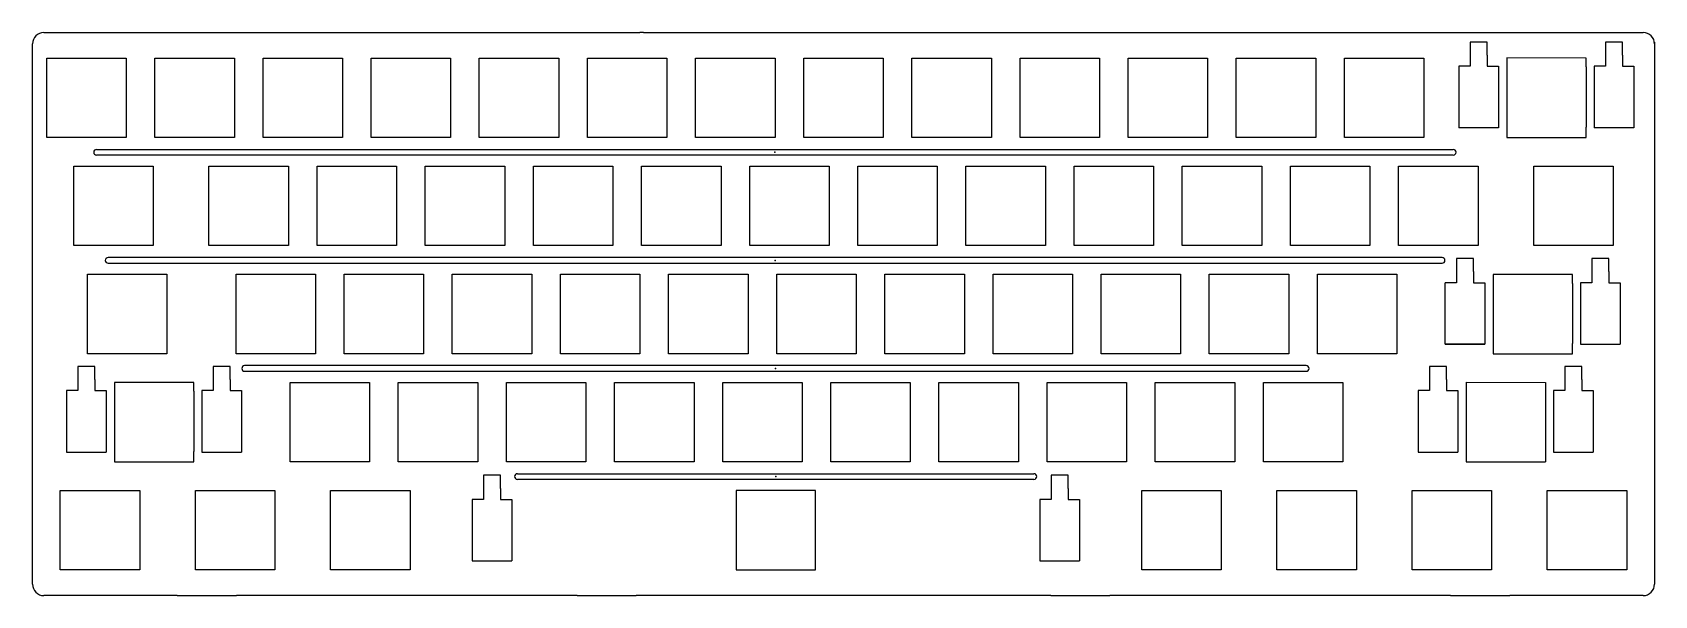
# Model space of a CAD drawing. Header units: centimetres. Extents: x 0 to 28.6, y -0.2 to 9.8.
import ezdxf

# ---------------------------------------------------------------- set-up
doc = ezdxf.new("R2010")
doc.units = ezdxf.units.CM
doc.header["$MEASUREMENT"] = 0
doc.layers.add('SG-61-定位板 v8_Locating plate', color=7, linetype='Continuous')

msp = doc.modelspace()

# ---------------------------------------------------------------- linework, layer by layer
at = {"layer": 'SG-61-定位板 v8_Locating plate'}
for p, q in [((0.202, 9.758), (2.554, 9.758)), ((2.554, 9.758), (4.512, 9.758)), ((4.512, 9.758), (7.246, 9.758)), ((7.246, 9.758), (9.598, 9.758)), ((9.598, 9.758), (10.703, 9.758)), ((10.768, 9.758), (10.703, 9.758)), ((10.768, 9.758), (14.289, 9.758)), ((14.289, 9.758), (17.941, 9.758)), ((17.941, 9.758), (18.981, 9.758)), ((18.981, 9.758), (21.333, 9.758)), ((21.333, 9.758), (24.985, 9.758)), ((24.985, 9.758), (28.377, 9.758)), ((0.002, 0.033), (0.002, 9.558)), ((25.628, 9.589), (25.328, 9.589)), ((25.328, 9.589), (25.328, 9.359)), ((25.628, 9.359), (25.628, 9.589)), ((28.013, 9.589), (27.713, 9.589)), ((27.713, 9.589), (27.713, 9.359)), ((28.013, 9.359), (28.013, 9.589)), ((28.577, 9.585), (28.577, 0.233)), ((28.577, 9.558), (28.577, 9.585)), ((0.254, 9.306), (1.654, 9.306)), ((0.254, 7.906), (0.254, 9.306)), ((1.654, 9.306), (1.654, 7.906)), ((2.159, 7.906), (2.159, 9.306)), ((2.159, 9.306), (3.559, 9.306)), ((3.559, 9.306), (3.559, 7.906)), ((4.064, 7.906), (4.064, 9.306)), ((4.064, 9.306), (5.464, 9.306)), ((5.464, 9.306), (5.464, 7.906)), ((5.969, 9.306), (7.369, 9.306)), ((5.969, 7.906), (5.969, 9.306)), ((7.369, 9.306), (7.369, 7.906)), ((7.874, 9.306), (9.274, 9.306)), ((7.874, 7.906), (7.874, 9.306)), ((9.274, 9.306), (9.274, 7.906)), ((9.779, 7.906), (9.779, 9.306)), ((9.779, 9.306), (11.179, 9.306)), ((11.179, 9.306), (11.179, 7.906)), ((11.684, 9.306), (13.084, 9.306)), ((11.684, 7.906), (11.684, 9.306)), ((13.084, 9.306), (13.084, 7.906)), ((13.589, 9.306), (14.989, 9.306)), ((13.589, 7.906), (13.589, 9.306)), ((14.989, 9.306), (14.989, 7.906)), ((15.494, 9.306), (16.894, 9.306)), ((15.494, 7.906), (15.494, 9.306)), ((16.894, 9.306), (16.894, 7.906)), ((17.399, 7.906), (17.399, 9.306)), ((17.399, 9.306), (18.799, 9.306)), ((18.799, 9.306), (18.799, 7.906)), ((19.304, 7.906), (19.304, 9.306)), ((19.304, 9.306), (20.704, 9.306)), ((20.704, 9.306), (20.704, 7.906)), ((21.209, 9.306), (22.609, 9.306)), ((21.209, 7.906), (21.209, 9.306)), ((22.609, 9.306), (22.609, 7.906)), ((23.114, 9.306), (24.514, 9.306)), ((23.114, 7.906), (23.114, 9.306)), ((24.514, 9.306), (24.514, 7.906)), ((25.328, 9.164), (25.128, 9.164)), ((25.128, 9.164), (25.128, 8.079)), ((25.328, 9.359), (25.328, 9.164)), ((25.628, 9.359), (25.628, 9.164)), ((25.628, 9.164), (25.828, 9.164)), ((25.828, 9.164), (25.828, 8.079)), ((25.972, 9.306), (25.972, 8.836)), ((25.973, 9.308), (25.973, 9.152)), ((25.973, 9.308), (25.973, 9.152)), ((27.373, 9.307), (25.973, 9.308)), ((25.973, 9.308), (25.973, 9.152)), ((27.373, 9.307), (25.973, 9.308)), ((27.373, 9.307), (25.973, 9.308)), ((25.973, 9.308), (25.973, 9.152)), ((27.373, 9.307), (25.973, 9.308)), ((25.973, 9.152), (25.973, 8.091)), ((25.973, 9.152), (25.973, 8.091)), ((25.973, 9.152), (25.973, 8.091)), ((25.973, 9.152), (25.973, 8.091)), ((27.373, 9.15), (27.373, 9.307)), ((27.373, 9.15), (27.373, 9.307)), ((27.373, 9.15), (27.373, 9.307)), ((27.373, 9.15), (27.373, 9.307)), ((27.373, 9.15), (27.373, 8.089)), ((27.373, 9.15), (27.373, 8.089)), ((27.373, 9.15), (27.373, 8.089)), ((27.373, 9.15), (27.373, 8.089)), ((27.713, 9.164), (27.513, 9.164)), ((27.513, 9.164), (27.513, 8.079)), ((27.713, 9.359), (27.713, 9.164)), ((28.013, 9.359), (28.013, 9.164)), ((28.013, 9.164), (28.213, 9.164)), ((28.213, 9.164), (28.213, 8.079)), ((25.972, 8.376), (25.972, 7.906)), ((25.828, 8.079), (25.128, 8.079)), ((25.973, 8.091), (25.973, 7.908)), ((25.973, 8.091), (25.973, 7.908)), ((25.973, 8.091), (25.973, 7.908)), ((25.973, 8.091), (25.973, 7.908)), ((27.373, 7.908), (27.373, 8.089)), ((27.373, 7.908), (27.373, 8.089)), ((27.373, 7.908), (27.373, 8.089)), ((27.373, 7.908), (27.373, 8.089)), ((28.213, 8.079), (27.513, 8.079)), ((1.654, 7.906), (0.254, 7.906)), ((3.559, 7.906), (2.159, 7.906)), ((5.464, 7.906), (4.064, 7.906)), ((7.369, 7.906), (5.969, 7.906)), ((9.274, 7.906), (7.874, 7.906)), ((11.179, 7.906), (9.779, 7.906)), ((13.084, 7.906), (11.684, 7.906)), ((14.989, 7.906), (13.589, 7.906)), ((16.894, 7.906), (15.494, 7.906)), ((18.799, 7.906), (17.399, 7.906)), ((20.704, 7.906), (19.304, 7.906)), ((22.609, 7.906), (21.209, 7.906)), ((24.514, 7.906), (23.114, 7.906)), ((25.973, 7.908), (27.373, 7.908)), ((25.973, 7.908), (27.373, 7.908)), ((25.973, 7.908), (27.373, 7.908)), ((25.973, 7.908), (27.373, 7.908)), ((1.081, 7.646), (1.081, 7.646)), ((1.131, 7.696), (25.031, 7.696)), ((25.031, 7.596), (1.131, 7.596)), ((25.081, 7.646), (25.081, 7.646)), ((0.731, 7.401), (2.131, 7.401)), ((0.731, 6.001), (0.731, 7.401)), ((2.131, 7.401), (2.131, 6.001)), ((3.112, 7.401), (4.512, 7.401)), ((3.112, 6.001), (3.112, 7.401)), ((4.512, 7.401), (4.512, 6.001)), ((5.017, 7.401), (6.417, 7.401)), ((5.017, 6.001), (5.017, 7.401)), ((6.417, 7.401), (6.417, 6.001)), ((6.922, 6.001), (6.922, 7.401)), ((6.922, 7.401), (8.322, 7.401)), ((8.322, 7.401), (8.322, 6.001)), ((8.827, 6.001), (8.827, 7.401)), ((8.827, 7.401), (10.227, 7.401)), ((10.227, 7.401), (10.227, 6.001)), ((10.732, 7.401), (12.132, 7.401)), ((10.732, 6.001), (10.732, 7.401)), ((12.132, 7.401), (12.132, 6.001)), ((12.637, 6.001), (12.637, 7.401)), ((12.637, 7.401), (14.037, 7.401)), ((14.037, 7.401), (14.037, 6.001)), ((14.542, 6.001), (14.542, 7.401)), ((14.542, 7.401), (15.942, 7.401)), ((15.942, 7.401), (15.942, 6.001)), ((16.447, 7.401), (17.847, 7.401)), ((16.447, 6.001), (16.447, 7.401)), ((17.847, 7.401), (17.847, 6.001)), ((18.352, 7.401), (19.752, 7.401)), ((18.352, 6.001), (18.352, 7.401)), ((19.752, 7.401), (19.752, 6.001)), ((20.257, 6.001), (20.257, 7.401)), ((20.257, 7.401), (21.657, 7.401)), ((21.657, 7.401), (21.657, 6.001)), ((22.162, 6.001), (22.162, 7.401)), ((22.162, 7.401), (23.562, 7.401)), ((23.562, 7.401), (23.562, 6.001)), ((24.067, 7.401), (25.467, 7.401)), ((24.067, 6.001), (24.067, 7.401)), ((25.467, 7.401), (25.467, 6.001)), ((26.448, 7.401), (27.848, 7.401)), ((26.448, 6.001), (26.448, 7.401)), ((27.848, 7.401), (27.848, 6.001)), ((2.131, 6.001), (0.731, 6.001)), ((4.512, 6.001), (3.112, 6.001)), ((6.417, 6.001), (5.017, 6.001)), ((8.322, 6.001), (6.922, 6.001)), ((10.227, 6.001), (8.827, 6.001)), ((12.132, 6.001), (10.732, 6.001)), ((14.037, 6.001), (12.637, 6.001)), ((15.942, 6.001), (14.542, 6.001)), ((17.847, 6.001), (16.447, 6.001)), ((19.752, 6.001), (18.352, 6.001)), ((21.657, 6.001), (20.257, 6.001)), ((23.562, 6.001), (22.162, 6.001)), ((25.467, 6.001), (24.067, 6.001)), ((27.848, 6.001), (26.448, 6.001)), ((1.285, 5.741), (1.285, 5.741)), ((24.835, 5.791), (1.335, 5.791)), ((24.885, 5.741), (24.885, 5.741)), ((25.389, 5.772), (25.089, 5.772)), ((25.089, 5.772), (25.089, 5.542)), ((25.389, 5.542), (25.389, 5.772)), ((27.474, 5.772), (27.474, 5.542)), ((27.774, 5.772), (27.474, 5.772)), ((27.774, 5.542), (27.774, 5.772)), ((0.969, 4.096), (0.969, 5.496)), ((0.969, 5.496), (2.369, 5.496)), ((1.335, 5.691), (24.835, 5.691)), ((2.369, 5.496), (2.369, 4.096)), ((3.588, 4.096), (3.588, 5.496)), ((3.588, 5.496), (4.988, 5.496)), ((4.988, 5.496), (4.988, 4.096)), ((5.493, 5.496), (6.893, 5.496)), ((5.493, 4.096), (5.493, 5.496)), ((6.893, 5.496), (6.893, 4.096)), ((7.398, 4.096), (7.398, 5.496)), ((7.398, 5.496), (8.798, 5.496)), ((8.798, 5.496), (8.798, 4.096)), ((9.303, 5.496), (10.703, 5.496)), ((9.303, 4.096), (9.303, 5.496)), ((10.703, 5.496), (10.703, 4.096)), ((11.208, 5.496), (12.608, 5.496)), ((11.208, 4.096), (11.208, 5.496)), ((12.608, 5.496), (12.608, 4.096)), ((13.113, 4.096), (13.113, 5.496)), ((13.113, 5.496), (14.513, 5.496)), ((14.513, 5.496), (14.513, 4.096)), ((15.018, 4.096), (15.018, 5.496)), ((15.018, 5.496), (16.418, 5.496)), ((16.418, 5.496), (16.418, 4.096)), ((16.923, 5.496), (18.323, 5.496)), ((16.923, 4.096), (16.923, 5.496)), ((18.323, 5.496), (18.323, 4.096)), ((18.828, 5.496), (20.228, 5.496)), ((18.828, 4.096), (18.828, 5.496)), ((20.228, 5.496), (20.228, 4.096)), ((20.733, 5.496), (22.133, 5.496)), ((20.733, 4.096), (20.733, 5.496)), ((22.133, 5.496), (22.133, 4.096)), ((22.638, 5.496), (24.038, 5.496)), ((22.638, 4.096), (22.638, 5.496)), ((24.038, 5.496), (24.038, 4.096)), ((25.089, 5.542), (25.089, 5.347)), ((25.389, 5.542), (25.389, 5.347)), ((27.134, 5.49), (25.734, 5.491)), ((27.134, 5.49), (25.734, 5.491)), ((27.134, 5.49), (25.734, 5.491)), ((25.734, 5.491), (25.734, 5.335)), ((25.734, 5.491), (25.734, 5.335)), ((27.134, 5.49), (25.734, 5.491)), ((25.734, 5.491), (25.734, 5.335)), ((25.734, 5.491), (25.734, 5.335)), ((27.134, 5.334), (27.134, 5.49)), ((27.134, 5.334), (27.134, 5.49)), ((27.134, 5.334), (27.134, 5.49)), ((27.134, 5.334), (27.134, 5.49)), ((27.474, 5.542), (27.474, 5.347)), ((27.774, 5.542), (27.774, 5.347)), ((24.889, 4.262), (24.889, 5.347)), ((24.889, 4.262), (24.889, 5.347)), ((24.889, 4.262), (24.889, 5.347)), ((24.889, 4.262), (24.889, 5.347)), ((24.889, 4.262), (24.889, 5.347)), ((24.889, 4.262), (24.889, 5.347)), ((24.889, 4.262), (24.889, 5.347)), ((24.889, 4.262), (24.889, 5.347)), ((25.089, 5.347), (24.889, 5.347)), ((25.389, 5.347), (25.589, 5.347)), ((25.589, 5.347), (25.589, 4.262)), ((25.734, 5.335), (25.734, 4.274)), ((25.734, 5.335), (25.734, 4.274)), ((25.734, 5.335), (25.734, 4.274)), ((25.734, 5.335), (25.734, 4.274)), ((27.134, 5.334), (27.134, 4.273)), ((27.134, 5.334), (27.134, 4.273)), ((27.134, 5.334), (27.134, 4.273)), ((27.134, 5.334), (27.134, 4.273)), ((27.474, 5.347), (27.274, 5.347)), ((27.274, 5.347), (27.274, 4.262)), ((27.774, 5.347), (27.974, 5.347)), ((27.974, 5.347), (27.974, 4.262)), ((2.369, 4.096), (0.969, 4.096)), ((4.988, 4.096), (3.588, 4.096)), ((6.893, 4.096), (5.493, 4.096)), ((8.798, 4.096), (7.398, 4.096)), ((10.703, 4.096), (9.303, 4.096)), ((12.608, 4.096), (11.208, 4.096)), ((14.513, 4.096), (13.113, 4.096)), ((16.418, 4.096), (15.018, 4.096)), ((18.323, 4.096), (16.923, 4.096)), ((20.228, 4.096), (18.828, 4.096)), ((22.133, 4.096), (20.733, 4.096)), ((24.038, 4.096), (22.638, 4.096)), ((25.589, 4.262), (24.889, 4.262)), ((25.589, 4.262), (24.889, 4.262)), ((25.589, 4.262), (24.889, 4.262)), ((25.589, 4.262), (24.889, 4.262)), ((24.889, 4.262), (25.589, 4.262)), ((25.589, 4.262), (24.889, 4.262)), ((25.589, 4.262), (24.889, 4.262)), ((25.589, 4.262), (24.889, 4.262)), ((25.589, 4.262), (24.889, 4.262)), ((25.734, 4.274), (25.734, 4.091)), ((25.734, 4.274), (25.734, 4.091)), ((25.734, 4.274), (25.734, 4.091)), ((25.734, 4.274), (25.734, 4.091)), ((25.734, 4.091), (27.134, 4.091)), ((25.734, 4.091), (27.134, 4.091)), ((25.734, 4.091), (27.134, 4.091)), ((25.734, 4.091), (27.134, 4.091)), ((27.134, 4.091), (27.134, 4.273)), ((27.134, 4.091), (27.134, 4.273)), ((27.134, 4.091), (27.134, 4.273)), ((27.134, 4.091), (27.134, 4.273)), ((27.274, 4.262), (27.313, 4.262)), ((27.313, 4.262), (27.974, 4.262)), ((0.8, 3.871), (0.8, 3.641)), ((1.1, 3.871), (0.8, 3.871)), ((1.1, 3.641), (1.1, 3.871)), ((3.485, 3.871), (3.185, 3.871)), ((3.185, 3.871), (3.185, 3.641)), ((3.485, 3.641), (3.485, 3.871)), ((3.69, 3.836), (3.69, 3.836)), ((22.44, 3.886), (3.74, 3.886)), ((3.74, 3.786), (22.44, 3.786)), ((22.49, 3.836), (22.49, 3.836)), ((24.913, 3.872), (24.613, 3.872)), ((24.613, 3.872), (24.613, 3.642)), ((24.913, 3.642), (24.913, 3.872)), ((27.298, 3.872), (26.998, 3.872)), ((26.998, 3.872), (26.998, 3.642)), ((27.298, 3.642), (27.298, 3.872)), ((0.8, 3.446), (0.6, 3.446)), ((0.6, 3.446), (0.6, 2.361)), ((0.8, 3.641), (0.8, 3.446)), ((1.1, 3.641), (1.1, 3.446)), ((1.1, 3.446), (1.3, 3.446)), ((1.3, 3.446), (1.3, 2.361)), ((1.445, 3.591), (1.445, 3.435)), ((2.845, 3.59), (1.445, 3.591)), ((1.445, 3.591), (1.445, 3.435)), ((1.445, 3.591), (1.445, 3.435)), ((2.845, 3.59), (1.445, 3.591)), ((2.845, 3.59), (1.445, 3.591)), ((2.845, 3.59), (1.445, 3.591)), ((1.445, 3.591), (1.445, 3.435)), ((1.445, 3.435), (1.445, 2.374)), ((1.445, 3.435), (1.445, 2.374)), ((1.445, 3.435), (1.445, 2.374)), ((1.445, 3.435), (1.445, 2.374)), ((2.845, 3.433), (2.845, 3.59)), ((2.845, 3.433), (2.845, 3.59)), ((2.845, 3.433), (2.845, 3.59)), ((2.845, 3.433), (2.845, 3.59)), ((2.845, 3.433), (2.845, 2.372)), ((2.845, 3.433), (2.845, 2.372)), ((2.845, 3.433), (2.845, 2.372)), ((2.845, 3.433), (2.845, 2.372)), ((3.185, 3.446), (2.985, 3.446)), ((2.985, 3.446), (2.985, 2.361)), ((3.185, 3.641), (3.185, 3.446)), ((3.485, 3.641), (3.485, 3.446)), ((3.485, 3.446), (3.685, 3.446)), ((3.685, 3.446), (3.685, 2.361)), ((4.541, 2.191), (4.541, 3.591)), ((4.541, 3.591), (5.941, 3.591)), ((5.941, 3.591), (5.941, 2.191)), ((6.446, 3.591), (7.846, 3.591)), ((6.446, 2.191), (6.446, 3.591)), ((7.846, 3.591), (7.846, 2.191)), ((8.351, 2.191), (8.351, 3.591)), ((8.351, 3.591), (9.751, 3.591)), ((9.751, 3.591), (9.751, 2.191)), ((10.256, 3.591), (11.656, 3.591)), ((10.256, 2.191), (10.256, 3.591)), ((11.656, 3.591), (11.656, 2.191)), ((12.161, 3.591), (13.561, 3.591)), ((12.161, 2.191), (12.161, 3.591)), ((13.561, 3.591), (13.561, 2.191)), ((14.066, 2.191), (14.066, 3.591)), ((14.066, 3.591), (15.466, 3.591)), ((15.466, 3.591), (15.466, 2.191)), ((15.971, 2.191), (15.971, 3.591)), ((15.971, 3.591), (17.371, 3.591)), ((17.371, 3.591), (17.371, 2.191)), ((17.876, 3.591), (19.276, 3.591)), ((17.876, 2.191), (17.876, 3.591)), ((19.276, 3.591), (19.276, 2.191)), ((19.781, 2.191), (19.781, 3.591)), ((19.781, 3.591), (21.181, 3.591)), ((21.181, 3.591), (21.181, 2.191)), ((21.686, 3.591), (23.086, 3.591)), ((21.686, 2.191), (21.686, 3.591)), ((23.086, 3.591), (23.086, 2.191)), ((24.413, 3.447), (24.413, 2.362)), ((24.613, 3.447), (24.413, 3.447)), ((24.613, 3.642), (24.613, 3.447)), ((24.913, 3.642), (24.913, 3.447)), ((24.913, 3.447), (25.113, 3.447)), ((25.113, 3.447), (25.113, 2.362)), ((25.258, 3.592), (25.258, 2.192)), ((25.258, 3.592), (26.658, 3.591)), ((26.658, 3.591), (26.658, 2.192)), ((26.798, 3.447), (26.798, 2.362)), ((26.998, 3.447), (26.798, 3.447)), ((26.998, 3.642), (26.998, 3.447)), ((27.298, 3.642), (27.298, 3.447)), ((27.298, 3.447), (27.498, 3.447)), ((27.498, 3.447), (27.498, 2.362)), ((0.6, 2.361), (1.3, 2.361)), ((1.445, 2.374), (1.445, 2.191)), ((1.445, 2.374), (1.445, 2.191)), ((1.445, 2.374), (1.445, 2.191)), ((1.445, 2.374), (1.445, 2.191)), ((2.845, 2.191), (2.845, 2.372)), ((2.845, 2.191), (2.845, 2.372)), ((2.845, 2.191), (2.845, 2.372)), ((2.845, 2.191), (2.845, 2.372)), ((2.985, 2.361), (3.685, 2.361)), ((24.413, 2.362), (25.113, 2.362)), ((26.798, 2.362), (27.498, 2.362)), ((1.445, 2.191), (2.845, 2.191)), ((1.445, 2.191), (2.845, 2.191)), ((1.445, 2.191), (2.845, 2.191)), ((1.445, 2.191), (2.845, 2.191)), ((5.941, 2.191), (4.541, 2.191)), ((7.846, 2.191), (6.446, 2.191)), ((9.751, 2.191), (8.351, 2.191)), ((11.656, 2.191), (10.256, 2.191)), ((13.561, 2.191), (12.161, 2.191)), ((15.466, 2.191), (14.066, 2.191)), ((17.371, 2.191), (15.971, 2.191)), ((19.276, 2.191), (17.876, 2.191)), ((21.181, 2.191), (19.781, 2.191)), ((23.086, 2.191), (21.686, 2.191)), ((25.258, 2.192), (26.658, 2.192)), ((7.949, 1.953), (7.949, 1.723)), ((8.249, 1.953), (7.949, 1.953)), ((7.949, 1.723), (7.949, 1.528)), ((8.249, 1.723), (8.249, 1.953)), ((8.249, 1.723), (8.249, 1.528)), ((8.495, 1.931), (8.495, 1.931)), ((8.545, 1.981), (17.645, 1.981)), ((17.645, 1.881), (8.545, 1.881)), ((17.695, 1.931), (17.695, 1.931)), ((17.949, 1.953), (17.949, 1.723)), ((18.249, 1.953), (17.949, 1.953)), ((17.949, 1.723), (17.949, 1.528)), ((18.249, 1.723), (18.249, 1.953)), ((18.249, 1.723), (18.249, 1.528)), ((0.493, 0.286), (0.493, 1.686)), ((0.493, 1.686), (1.892, 1.686)), ((1.892, 1.686), (1.892, 0.286)), ((2.874, 1.686), (4.274, 1.686)), ((2.874, 0.286), (2.874, 1.686)), ((4.274, 1.686), (4.274, 0.286)), ((5.255, 1.686), (6.655, 1.686)), ((5.255, 0.286), (5.255, 1.686)), ((6.655, 1.686), (6.655, 0.286)), ((7.749, 1.528), (7.749, 0.443)), ((7.949, 1.528), (7.749, 1.528)), ((8.249, 1.528), (8.449, 1.528)), ((8.449, 1.528), (8.449, 0.443)), ((13.799, 1.686), (12.399, 1.686)), ((12.399, 1.686), (12.399, 0.286)), ((13.799, 0.286), (13.799, 1.686)), ((17.749, 1.528), (17.749, 0.443)), ((17.949, 1.528), (17.749, 1.528)), ((18.249, 1.528), (18.449, 1.528)), ((18.449, 1.528), (18.449, 0.443)), ((19.543, 0.286), (19.543, 1.686)), ((19.543, 1.686), (20.942, 1.686)), ((20.942, 1.686), (20.942, 0.286)), ((21.924, 0.286), (21.924, 1.686)), ((21.924, 1.686), (23.324, 1.686)), ((23.324, 1.686), (23.324, 0.286)), ((24.305, 1.686), (25.705, 1.686)), ((24.305, 0.286), (24.305, 1.686)), ((25.705, 1.686), (25.705, 0.286)), ((26.686, 1.686), (28.086, 1.686)), ((26.686, 0.286), (26.686, 1.686)), ((28.086, 1.686), (28.086, 0.286)), ((1.892, 0.286), (0.493, 0.286)), ((4.274, 0.286), (2.874, 0.286)), ((6.655, 0.286), (5.255, 0.286)), ((7.749, 0.443), (8.449, 0.443)), ((12.399, 0.286), (13.799, 0.286)), ((17.749, 0.443), (18.449, 0.443)), ((20.942, 0.286), (19.543, 0.286)), ((23.324, 0.286), (21.924, 0.286)), ((25.705, 0.286), (24.305, 0.286)), ((28.086, 0.286), (26.686, 0.286)), ((0.002, 0.033), (0.002, 0.033)), ((28.577, 0.233), (28.577, 0.033)), ((28.577, 0.033), (28.577, 0.033)), ((2.554, -0.167), (0.202, -0.167)), ((2.554, -0.167), (3.594, -0.167)), ((3.724, -0.167), (3.594, -0.167)), ((7.246, -0.167), (3.724, -0.167)), ((9.598, -0.167), (7.246, -0.167)), ((9.598, -0.167), (10.638, -0.167)), ((14.289, -0.167), (10.638, -0.167)), ((17.941, -0.167), (14.289, -0.167)), ((17.941, -0.167), (18.981, -0.167)), ((21.333, -0.167), (18.981, -0.167)), ((24.985, -0.167), (21.333, -0.167)), ((24.985, -0.167), (26.025, -0.167)), ((28.377, -0.167), (26.025, -0.167))]:
    msp.add_line(p, q, dxfattribs=at)
for centre, radius, start, end in [((0.202, 9.558), 0.2, 90, 180), ((28.377, 9.558), 0.2, 0, 90), ((1.131, 7.646), 0.05, 90, 180), ((1.131, 7.646), 0.05, 180, 270), ((25.031, 7.646), 0.05, 360, 90), ((25.031, 7.646), 0.05, 270, 0), ((1.335, 5.741), 0.05, 90, 180), ((1.335, 5.741), 0.05, 180, 270), ((24.835, 5.741), 0.05, 360, 90), ((24.835, 5.741), 0.05, 270, 0), ((3.74, 3.836), 0.05, 90, 180), ((3.74, 3.836), 0.05, 180, 270), ((22.44, 3.836), 0.05, 360, 90), ((22.44, 3.836), 0.05, 270, 0), ((8.545, 1.931), 0.05, 90, 180), ((8.545, 1.931), 0.05, 180, 270), ((17.645, 1.931), 0.05, 360, 90), ((17.645, 1.931), 0.05, 270, 0), ((0.202, 0.033), 0.2, 180, 270), ((28.377, 0.033), 0.2, 270, 0)]:
    msp.add_arc(centre, radius, start, end, dxfattribs=at)
for p in [(13.081, 7.646), (13.085, 5.741), (13.09, 3.836), (13.095, 1.931)]:
    msp.add_point(p, dxfattribs=at)

doc.saveas('drawing.dxf')
